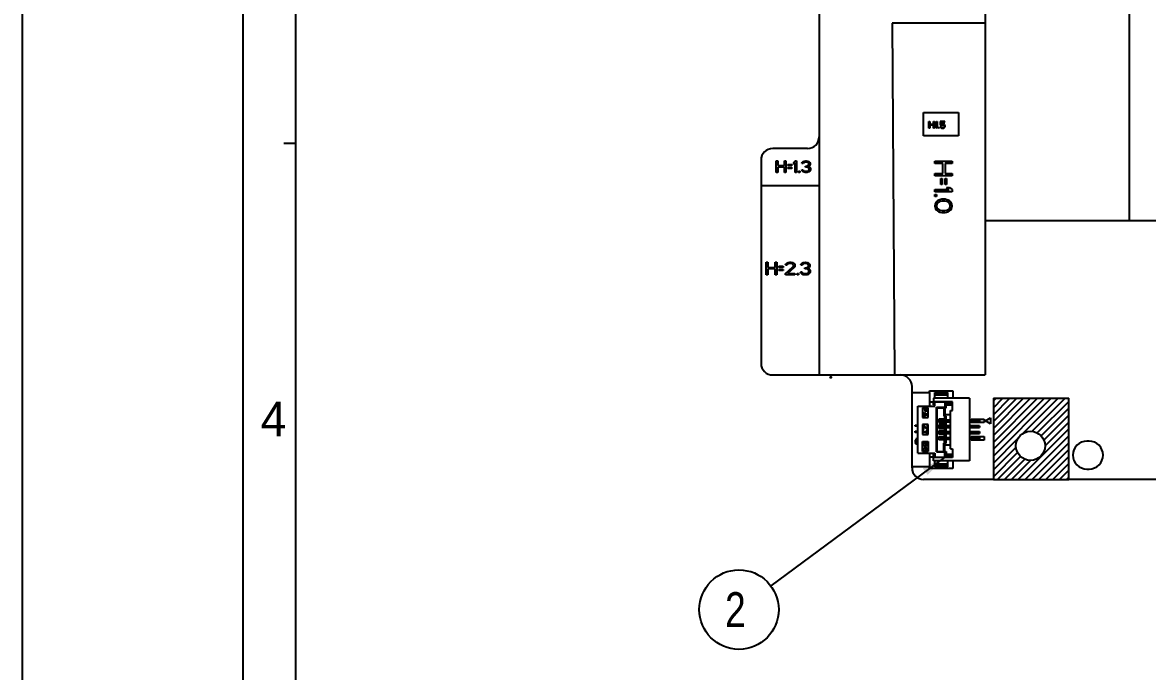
# Model space of a CAD drawing. Header units: millimetres. Extents: x 0 to 420, y 0 to 297.
# Drawn here: x 0 to 96.9, y 76.4 to 132.2 of the extents above; entities that cross this region are included whole.
import ezdxf

# ---------------------------------------------------------------- set-up
doc = ezdxf.new("R2010")
doc.units = ezdxf.units.MM
doc.header["$LTSCALE"] = 23.1
doc.layers.get('0').update_dxf_attribs({"linetype": 'CONTINUOUS'})
doc.layers.add('ASSEM_MEM', color=7, linetype='CONTINUOUS')
doc.layers.add('DETAIL', color=7, linetype='CONTINUOUS')
doc.styles.get("Standard").update_dxf_attribs({"font": 'txt', "width": 0.8})
doc.styles.add('TEXTSTYLE_2', font='txt')
doc.dimstyles.get("Standard").update_dxf_attribs({"dimtxt": 3, "dimasz": 2.1, "dimexe": 2, "dimexo": 1, "dimtad": 1, "dimzin": 0, "dimdsep": 46, "dimtxsty": 'STANDARD', "dimblk": '_FILLED', "dimblk1": '_FILLED', "dimblk2": '_FILLED', "dimcen": 0.09, "dimazin": 0, "dimtol": 1, "dimtp": 0.01, "dimtm": 0.01, "dimtfac": 1, "dimtofl": 0, "dimtmove": 0, "dimatfit": 3, "dimldrblk": '_FILLED', "dimfxl": 1, "dimtolj": 1, "dimtzin": 0, "dimarcsym": 0})

# ---------------------------------------------------------------- blocks, each defined once
blk = doc.blocks.new('_FILLED')
at = {"color": 0, "linetype": 'BYBLOCK'}
blk.add_solid([(0, 0), (-1, 0.167), (-1, -0.167)], dxfattribs=at)
blk = doc.blocks.new('BALLOON_BL6', base_point=(61.689, 81.682))
at = {"layer": 'DETAIL', "color": 2, "linetype": 'CONTINUOUS'}
blk.add_circle((61.689, 81.682), 3.421, dxfattribs=at)
at = {"layer": 'DETAIL', "color": 2, "linetype": 'CONTINUOUS', "insert": (60.489, 83.182), "char_height": 3, "width": 2.4, "attachment_point": 1, "line_spacing_factor": 0.9}
blk.add_mtext('2', dxfattribs=at)

msp = doc.modelspace()

# ---------------------------------------------------------------- linework, layer by layer
at = {"color": 7, "linetype": 'CONTINUOUS'}
msp.add_line((0, 0), (0, 297), dxfattribs=at)
at = {"color": 4, "linetype": 'CONTINUOUS'}
for p, q in [((19, 15.5), (19, 281.5)), ((23.5, 276), (23.5, 21)), ((23.5, 121.8), (22.5, 121.8))]:
    msp.add_line(p, q, dxfattribs=at)
at = {"layer": 'ASSEM_MEM', "color": 4, "linetype": 'CONTINUOUS'}
for p, q in [((82.878, 169.282), (82.878, 101.882)), ((95.293, 168.636), (95.293, 115.182)), ((74.878, 132.182), (75.076, 101.882)), ((82.878, 132.182), (74.878, 132.182)), ((77.593, 122.482), (77.593, 124.482)), ((77.593, 124.482), (80.593, 124.482)), ((80.593, 124.482), (80.593, 122.482)), ((78.05, 123.13), (78.05, 123.7)), ((78.05, 123.7), (78.121, 123.7)), ((78.121, 123.13), (78.05, 123.13)), ((78.121, 123.7), (78.121, 123.469)), ((78.121, 123.469), (78.453, 123.469)), ((78.121, 123.397), (78.121, 123.13)), ((78.453, 123.397), (78.121, 123.397)), ((78.453, 123.469), (78.453, 123.7)), ((78.453, 123.7), (78.525, 123.7)), ((78.453, 123.13), (78.453, 123.397)), ((78.525, 123.13), (78.453, 123.13)), ((78.525, 123.7), (78.525, 123.13)), ((78.62, 123.615), (78.691, 123.7)), ((78.62, 123.518), (78.62, 123.615)), ((78.691, 123.603), (78.62, 123.518)), ((78.691, 123.7), (78.762, 123.7)), ((78.691, 123.13), (78.691, 123.603)), ((78.762, 123.13), (78.691, 123.13)), ((78.762, 123.7), (78.762, 123.13)), ((78.857, 123.13), (78.857, 123.19)), ((78.857, 123.19), (78.917, 123.19)), ((78.917, 123.13), (78.857, 123.13)), ((78.917, 123.19), (78.917, 123.13)), ((79.012, 123.7), (79.012, 123.384)), ((79.415, 123.7), (79.012, 123.7)), ((79.012, 123.384), (79.095, 123.384)), ((79.012, 123.275), (79.035, 123.227)), ((79.083, 123.275), (79.012, 123.275)), ((79.035, 123.227), (79.071, 123.178)), ((79.071, 123.445), (79.071, 123.639)), ((79.071, 123.639), (79.415, 123.639)), ((79.13, 123.481), (79.071, 123.445)), ((79.071, 123.178), (79.13, 123.142)), ((79.107, 123.227), (79.083, 123.275)), ((79.095, 123.384), (79.142, 123.421)), ((79.142, 123.203), (79.107, 123.227)), ((79.19, 123.494), (79.13, 123.481)), ((79.13, 123.142), (79.19, 123.13)), ((79.142, 123.421), (79.19, 123.433)), ((79.19, 123.19), (79.142, 123.203)), ((79.261, 123.494), (79.19, 123.494)), ((79.19, 123.433), (79.261, 123.433)), ((79.261, 123.19), (79.19, 123.19)), ((79.19, 123.13), (79.261, 123.13)), ((79.32, 123.481), (79.261, 123.494)), ((79.261, 123.433), (79.308, 123.421)), ((79.308, 123.203), (79.261, 123.19)), ((79.261, 123.13), (79.32, 123.142)), ((79.308, 123.421), (79.344, 123.397)), ((79.344, 123.227), (79.308, 123.203)), ((79.38, 123.445), (79.32, 123.481)), ((79.32, 123.142), (79.38, 123.178)), ((79.344, 123.397), (79.368, 123.36)), ((79.368, 123.263), (79.344, 123.227)), ((79.368, 123.36), (79.38, 123.324)), ((79.38, 123.3), (79.368, 123.263)), ((79.415, 123.397), (79.38, 123.445)), ((79.38, 123.324), (79.38, 123.3)), ((79.38, 123.178), (79.415, 123.227)), ((79.415, 123.639), (79.415, 123.7)), ((79.439, 123.336), (79.415, 123.397)), ((79.415, 123.227), (79.439, 123.287)), ((79.439, 123.287), (79.439, 123.336)), ((68.593, 122.382), (68.593, 101.882)), ((80.593, 122.482), (77.593, 122.482)), ((64.904, 119.314), (64.904, 120.314)), ((64.904, 120.314), (65.029, 120.314)), ((65.029, 120.314), (65.029, 119.91)), ((65.612, 119.91), (65.612, 120.314)), ((65.612, 120.314), (65.737, 120.314)), ((65.737, 120.314), (65.737, 119.314)), ((66.404, 120.165), (66.529, 120.314)), ((66.404, 119.995), (66.404, 120.165)), ((66.529, 120.144), (66.404, 119.995)), ((66.529, 120.314), (66.654, 120.314)), ((66.529, 119.314), (66.529, 120.144)), ((66.654, 120.314), (66.654, 119.314)), ((67.112, 120.08), (67.133, 120.165)), ((67.133, 120.165), (67.217, 120.25)), ((67.217, 120.25), (67.3, 120.293)), ((67.258, 120.144), (67.217, 120.08)), ((67.321, 120.186), (67.258, 120.144)), ((67.3, 120.293), (67.446, 120.314)), ((67.425, 120.207), (67.321, 120.186)), ((67.508, 120.207), (67.425, 120.207)), ((67.446, 120.314), (67.487, 120.314)), ((67.487, 120.314), (67.633, 120.293)), ((67.612, 120.186), (67.508, 120.207)), ((67.675, 120.144), (67.612, 120.186)), ((67.633, 120.293), (67.717, 120.25)), ((67.717, 120.08), (67.675, 120.144)), ((67.717, 120.25), (67.8, 120.165)), ((67.8, 120.165), (67.821, 120.08)), ((78.549, 120.1), (78.549, 120.288)), ((78.549, 120.288), (80.049, 120.288)), ((80.049, 120.288), (80.049, 120.1)), ((65.029, 119.314), (64.904, 119.314)), ((65.029, 119.91), (65.612, 119.91)), ((65.029, 119.782), (65.029, 119.314)), ((65.612, 119.782), (65.029, 119.782)), ((65.612, 119.314), (65.612, 119.782)), ((65.737, 119.314), (65.612, 119.314)), ((65.904, 119.91), (65.904, 119.995)), ((65.904, 119.995), (66.237, 119.995)), ((66.237, 119.91), (65.904, 119.91)), ((65.904, 119.654), (65.904, 119.739)), ((65.904, 119.739), (66.237, 119.739)), ((66.237, 119.654), (65.904, 119.654)), ((66.237, 119.995), (66.237, 119.91)), ((66.237, 119.739), (66.237, 119.654)), ((66.654, 119.314), (66.529, 119.314)), ((66.821, 119.314), (66.821, 119.42)), ((66.821, 119.42), (66.925, 119.42)), ((66.925, 119.314), (66.821, 119.314)), ((66.925, 119.42), (66.925, 119.314)), ((67.112, 119.484), (67.092, 119.548)), ((67.092, 119.548), (67.196, 119.548)), ((67.217, 120.08), (67.112, 120.08)), ((67.154, 119.42), (67.112, 119.484)), ((67.217, 119.378), (67.154, 119.42)), ((67.196, 119.548), (67.217, 119.505)), ((67.217, 119.505), (67.258, 119.463)), ((67.3, 119.335), (67.217, 119.378)), ((67.258, 119.463), (67.3, 119.441)), ((67.3, 119.441), (67.404, 119.42)), ((67.383, 119.314), (67.3, 119.335)), ((67.55, 119.314), (67.383, 119.314)), ((67.404, 119.42), (67.529, 119.42)), ((67.425, 119.782), (67.425, 119.867)), ((67.425, 119.867), (67.508, 119.867)), ((67.508, 119.782), (67.425, 119.782)), ((67.508, 119.867), (67.633, 119.91)), ((67.633, 119.761), (67.508, 119.782)), ((67.529, 119.42), (67.633, 119.441)), ((67.633, 119.335), (67.55, 119.314)), ((67.633, 119.91), (67.675, 119.952)), ((67.696, 119.718), (67.633, 119.761)), ((67.633, 119.441), (67.675, 119.463)), ((67.717, 119.378), (67.633, 119.335)), ((67.675, 119.952), (67.717, 120.037)), ((67.758, 119.888), (67.675, 119.824)), ((67.675, 119.824), (67.779, 119.782)), ((67.675, 119.463), (67.717, 119.505)), ((67.737, 119.633), (67.696, 119.718)), ((67.717, 120.037), (67.717, 120.08)), ((67.717, 119.505), (67.737, 119.548)), ((67.779, 119.42), (67.717, 119.378)), ((67.737, 119.548), (67.737, 119.633)), ((67.8, 119.952), (67.758, 119.888)), ((67.779, 119.782), (67.821, 119.718)), ((67.821, 119.484), (67.779, 119.42)), ((67.821, 120.037), (67.8, 119.952)), ((67.821, 120.08), (67.821, 120.037)), ((67.821, 119.718), (67.842, 119.633)), ((67.842, 119.548), (67.821, 119.484)), ((67.842, 119.633), (67.842, 119.548)), ((79.251, 120.1), (78.549, 120.1)), ((78.549, 119.038), (78.549, 119.225)), ((78.549, 119.225), (79.251, 119.225)), ((79.251, 119.225), (79.251, 120.1)), ((79.442, 120.1), (79.442, 119.225)), ((80.049, 120.1), (79.442, 120.1)), ((79.442, 119.225), (80.049, 119.225)), ((80.049, 119.225), (80.049, 119.038)), ((68.593, 118.182), (63.593, 118.182)), ((80.049, 119.038), (78.549, 119.038)), ((79.059, 118.288), (79.059, 118.788)), ((79.059, 118.788), (79.187, 118.788)), ((79.187, 118.288), (79.059, 118.288)), ((79.187, 118.788), (79.187, 118.288)), ((79.442, 118.288), (79.442, 118.788)), ((79.442, 118.788), (79.57, 118.788)), ((79.57, 118.288), (79.442, 118.288)), ((79.57, 118.788), (79.57, 118.288)), ((78.549, 117.663), (78.549, 117.85)), ((78.549, 117.85), (79.793, 117.85)), ((80.049, 117.663), (78.549, 117.663)), ((78.549, 117.257), (78.549, 117.413)), ((78.549, 117.413), (78.708, 117.413)), ((78.708, 117.257), (78.549, 117.257)), ((78.708, 117.413), (78.708, 117.257)), ((79.793, 117.85), (79.57, 118.038)), ((79.57, 118.038), (79.825, 118.038)), ((79.825, 118.038), (80.049, 117.85)), ((80.049, 117.85), (80.049, 117.663)), ((78.58, 116.632), (78.549, 116.444)), ((78.549, 116.444), (78.58, 116.257)), ((78.676, 116.788), (78.58, 116.632)), ((78.58, 116.257), (78.676, 116.1)), ((78.772, 116.882), (78.676, 116.788)), ((78.74, 116.6), (78.708, 116.444)), ((78.708, 116.444), (78.74, 116.288)), ((78.804, 116.694), (78.74, 116.6)), ((78.74, 116.288), (78.804, 116.194)), ((78.9, 116.944), (78.772, 116.882)), ((78.995, 116.819), (78.804, 116.694)), ((78.995, 116.975), (78.9, 116.944)), ((79.155, 117.007), (78.995, 116.975)), ((79.187, 116.85), (78.995, 116.819)), ((79.442, 117.007), (79.155, 117.007)), ((79.41, 116.85), (79.187, 116.85)), ((79.602, 116.819), (79.41, 116.85)), ((79.602, 116.975), (79.442, 117.007)), ((79.697, 116.944), (79.602, 116.975)), ((79.793, 116.694), (79.602, 116.819)), ((79.825, 116.882), (79.697, 116.944)), ((79.857, 116.6), (79.793, 116.694)), ((79.793, 116.194), (79.857, 116.288)), ((79.921, 116.788), (79.825, 116.882)), ((79.889, 116.444), (79.857, 116.6)), ((79.857, 116.288), (79.889, 116.444)), ((80.017, 116.632), (79.921, 116.788)), ((79.921, 116.1), (80.017, 116.257)), ((80.049, 116.444), (80.017, 116.632)), ((80.017, 116.257), (80.049, 116.444)), ((78.676, 116.1), (78.772, 116.007)), ((78.772, 116.007), (78.9, 115.944)), ((78.804, 116.194), (78.995, 116.069)), ((78.9, 115.944), (78.995, 115.913)), ((78.995, 116.069), (79.187, 116.038)), ((78.995, 115.913), (79.155, 115.882)), ((79.155, 115.882), (79.442, 115.882)), ((79.187, 116.038), (79.41, 116.038)), ((79.41, 116.038), (79.602, 116.069)), ((79.442, 115.882), (79.602, 115.913)), ((79.602, 116.069), (79.793, 116.194)), ((79.602, 115.913), (79.697, 115.944)), ((79.697, 115.944), (79.825, 116.007)), ((79.825, 116.007), (79.921, 116.1)), ((82.878, 115.182), (164.793, 115.182)), ((64.036, 110.494), (64.036, 111.594)), ((64.036, 111.594), (64.174, 111.594)), ((64.174, 111.594), (64.174, 111.149)), ((64.815, 111.149), (64.815, 111.594)), ((64.815, 111.594), (64.953, 111.594)), ((64.953, 111.594), (64.953, 110.494)), ((65.709, 111.336), (65.732, 111.43)), ((65.732, 111.43), (65.824, 111.523)), ((65.824, 111.523), (65.915, 111.57)), ((65.869, 111.406), (65.824, 111.336)), ((65.938, 111.453), (65.869, 111.406)), ((65.915, 111.57), (66.076, 111.594)), ((66.053, 111.477), (65.938, 111.453)), ((66.144, 111.477), (66.053, 111.477)), ((66.076, 111.594), (66.167, 111.594)), ((66.259, 111.453), (66.144, 111.477)), ((66.167, 111.594), (66.305, 111.57)), ((66.328, 111.406), (66.259, 111.453)), ((66.305, 111.57), (66.396, 111.523)), ((66.374, 111.336), (66.328, 111.406)), ((66.396, 111.523), (66.488, 111.43)), ((66.488, 111.43), (66.511, 111.336)), ((67.015, 111.336), (67.038, 111.43)), ((67.038, 111.43), (67.13, 111.523)), ((67.13, 111.523), (67.221, 111.57)), ((67.176, 111.406), (67.13, 111.336)), ((67.244, 111.453), (67.176, 111.406)), ((67.221, 111.57), (67.382, 111.594)), ((67.359, 111.477), (67.244, 111.453)), ((67.451, 111.477), (67.359, 111.477)), ((67.382, 111.594), (67.428, 111.594)), ((67.428, 111.594), (67.588, 111.57)), ((67.565, 111.453), (67.451, 111.477)), ((67.634, 111.406), (67.565, 111.453)), ((67.588, 111.57), (67.68, 111.523)), ((67.68, 111.336), (67.634, 111.406)), ((67.68, 111.523), (67.771, 111.43)), ((67.771, 111.43), (67.794, 111.336)), ((64.174, 110.494), (64.036, 110.494)), ((64.174, 111.149), (64.815, 111.149)), ((64.174, 111.009), (64.174, 110.494)), ((64.815, 111.009), (64.174, 111.009)), ((64.815, 110.494), (64.815, 111.009)), ((64.953, 110.494), (64.815, 110.494)), ((65.136, 111.149), (65.136, 111.243)), ((65.136, 111.243), (65.503, 111.243)), ((65.503, 111.149), (65.136, 111.149)), ((65.136, 110.868), (65.136, 110.962)), ((65.136, 110.962), (65.503, 110.962)), ((65.503, 110.868), (65.136, 110.868)), ((65.503, 111.243), (65.503, 111.149)), ((65.503, 110.962), (65.503, 110.868)), ((65.686, 110.611), (66.328, 111.196)), ((65.686, 110.494), (65.686, 110.611)), ((66.511, 110.494), (65.686, 110.494)), ((65.824, 111.336), (65.709, 111.336)), ((66.442, 111.126), (65.869, 110.611)), ((65.869, 110.611), (66.511, 110.611)), ((66.328, 111.196), (66.374, 111.289)), ((66.374, 111.289), (66.374, 111.336)), ((66.488, 111.196), (66.442, 111.126)), ((66.511, 111.289), (66.488, 111.196)), ((66.511, 111.336), (66.511, 111.289)), ((66.511, 110.611), (66.511, 110.494)), ((66.694, 110.494), (66.694, 110.611)), ((66.694, 110.611), (66.809, 110.611)), ((66.809, 110.494), (66.694, 110.494)), ((66.809, 110.611), (66.809, 110.494)), ((67.015, 110.681), (66.992, 110.751)), ((66.992, 110.751), (67.107, 110.751)), ((67.13, 111.336), (67.015, 111.336)), ((67.061, 110.611), (67.015, 110.681)), ((67.13, 110.564), (67.061, 110.611)), ((67.107, 110.751), (67.13, 110.704)), ((67.13, 110.704), (67.176, 110.658)), ((67.221, 110.517), (67.13, 110.564)), ((67.176, 110.658), (67.221, 110.634)), ((67.221, 110.634), (67.336, 110.611)), ((67.313, 110.494), (67.221, 110.517)), ((67.496, 110.494), (67.313, 110.494)), ((67.336, 110.611), (67.474, 110.611)), ((67.359, 111.009), (67.359, 111.102)), ((67.359, 111.102), (67.451, 111.102)), ((67.451, 111.009), (67.359, 111.009)), ((67.451, 111.102), (67.588, 111.149)), ((67.588, 110.985), (67.451, 111.009)), ((67.474, 110.611), (67.588, 110.634)), ((67.588, 110.517), (67.496, 110.494)), ((67.588, 111.149), (67.634, 111.196)), ((67.657, 110.938), (67.588, 110.985)), ((67.588, 110.634), (67.634, 110.658)), ((67.68, 110.564), (67.588, 110.517)), ((67.634, 111.196), (67.68, 111.289)), ((67.726, 111.126), (67.634, 111.055)), ((67.634, 111.055), (67.749, 111.009)), ((67.634, 110.658), (67.68, 110.704)), ((67.703, 110.845), (67.657, 110.938)), ((67.68, 111.289), (67.68, 111.336)), ((67.68, 110.704), (67.703, 110.751)), ((67.749, 110.611), (67.68, 110.564)), ((67.703, 110.751), (67.703, 110.845)), ((67.771, 111.196), (67.726, 111.126)), ((67.749, 111.009), (67.794, 110.938)), ((67.794, 110.681), (67.749, 110.611)), ((67.794, 111.289), (67.771, 111.196)), ((67.794, 111.336), (67.794, 111.289)), ((67.794, 110.938), (67.817, 110.845)), ((67.817, 110.751), (67.794, 110.681)), ((67.817, 110.845), (67.817, 110.751)), ((75.076, 101.882), (82.878, 101.882)), ((76.593, 100.382), (78.093, 100.382)), ((76.593, 93.982), (76.593, 100.382)), ((78.093, 100.382), (78.093, 99.212)), ((83.593, 99.882), (90.093, 99.882)), ((83.593, 99.882), (83.593, 92.882)), ((90.093, 92.882), (90.093, 99.882)), ((82.904, 97.93), (83.337, 98.18)), ((83.337, 97.68), (82.904, 97.93)), ((83.337, 98.18), (83.337, 97.68)), ((78.093, 95.152), (78.093, 93.982)), ((78.093, 93.982), (76.593, 93.982)), ((83.593, 92.882), (90.093, 92.882))]:
    msp.add_line(p, q, dxfattribs=at)
at = {"layer": 'ASSEM_MEM', "color": 7, "linetype": 'CONTINUOUS'}
for p, q in [((68.593, 145.401), (68.593, 122.382)), ((67.593, 121.382), (64.593, 121.382)), ((63.593, 120.382), (63.593, 102.882)), ((64.593, 101.882), (75.076, 101.882)), ((76.593, 100.382), (76.593, 100.882)), ((81.543, 99.882), (78.443, 99.882)), ((78.443, 99.882), (78.443, 99.582)), ((79.663, 100.382), (78.563, 100.382)), ((78.563, 99.882), (78.563, 100.382)), ((78.563, 100.232), (79.663, 100.232)), ((79.663, 99.882), (79.663, 100.382)), ((81.543, 99.882), (81.543, 94.482)), ((77.093, 99.212), (78.543, 99.212)), ((77.093, 95.152), (77.093, 99.212)), ((77.993, 99.062), (77.493, 99.062)), ((77.493, 99.062), (77.493, 98.212)), ((77.543, 99.012), (77.943, 99.012)), ((77.543, 99.012), (77.543, 98.962)), ((77.73, 98.962), (77.543, 98.962)), ((77.73, 98.745), (77.73, 98.962)), ((77.892, 98.962), (77.781, 98.962)), ((77.781, 98.962), (77.781, 98.745)), ((77.892, 98.712), (77.892, 98.962)), ((77.943, 99.012), (77.943, 98.712)), ((77.993, 98.212), (77.993, 99.062)), ((78.543, 99.482), (78.443, 99.582)), ((80.063, 99.582), (78.443, 99.582)), ((78.543, 99.472), (78.443, 99.472)), ((78.443, 99.322), (78.443, 99.472)), ((78.443, 99.322), (78.543, 99.322)), ((78.443, 99.212), (78.543, 99.312)), ((79.543, 99.552), (78.543, 99.552)), ((78.543, 99.212), (78.543, 99.552)), ((78.743, 99.062), (78.702, 99.102)), ((78.702, 99.102), (79.414, 99.102)), ((78.702, 95.262), (78.702, 99.102)), ((78.743, 99.062), (79.543, 99.062)), ((78.743, 95.302), (78.743, 99.062)), ((79.324, 99.062), (79.324, 98.337)), ((79.412, 99.062), (79.412, 98.337)), ((79.414, 99.552), (79.414, 99.102)), ((79.414, 99.102), (79.454, 99.062)), ((79.543, 99.062), (79.543, 99.552)), ((79.543, 99.482), (80.063, 99.482)), ((80.063, 99.472), (79.543, 99.472)), ((79.543, 99.322), (80.063, 99.322)), ((79.543, 99.312), (80.063, 99.312)), ((79.663, 99.472), (79.663, 99.482)), ((79.893, 99.482), (79.893, 99.472)), ((79.893, 99.322), (79.893, 99.312)), ((79.893, 98.832), (80.063, 98.832)), ((79.893, 95.532), (79.893, 98.832)), ((80.063, 98.832), (80.063, 99.582)), ((77.493, 98.212), (77.993, 98.212)), ((77.543, 98.645), (77.943, 98.512)), ((77.543, 98.595), (77.543, 98.645)), ((77.645, 98.562), (77.543, 98.595)), ((77.943, 98.445), (77.543, 98.312)), ((77.543, 98.362), (77.645, 98.395)), ((77.543, 98.312), (77.543, 98.362)), ((77.645, 98.395), (77.645, 98.562)), ((77.909, 98.478), (77.679, 98.553)), ((77.679, 98.553), (77.679, 98.403)), ((77.679, 98.403), (77.909, 98.478)), ((77.781, 98.745), (77.73, 98.745)), ((77.943, 98.712), (77.892, 98.712)), ((77.943, 98.512), (77.943, 98.445)), ((79.394, 98.077), (78.893, 98.077)), ((78.893, 98.077), (78.893, 97.787)), ((79.407, 98.027), (78.893, 98.027)), ((79.407, 97.837), (78.893, 97.837)), ((79.893, 98.007), (79.1, 98.007)), ((79.1, 97.857), (79.1, 98.007)), ((79.1, 97.857), (79.893, 97.857)), ((79.324, 98.337), (79.518, 98.337)), ((79.394, 98.337), (79.394, 98.077)), ((79.407, 98.027), (79.394, 98.077)), ((79.394, 97.787), (79.407, 97.837)), ((79.407, 98.007), (79.407, 98.027)), ((79.407, 97.837), (79.407, 97.857)), ((79.412, 98.482), (79.893, 98.482)), ((79.518, 98.007), (79.518, 98.337)), ((79.518, 97.507), (79.518, 97.857)), ((82.393, 98.007), (81.543, 98.007)), ((81.543, 97.857), (82.393, 97.857)), ((81.693, 97.857), (81.693, 98.007)), ((81.743, 97.972), (81.708, 98.007)), ((81.708, 97.857), (81.743, 97.892)), ((81.743, 97.972), (81.743, 97.892)), ((82.393, 98.007), (82.393, 97.857)), ((77.993, 97.607), (77.493, 97.607)), ((77.493, 97.607), (77.493, 96.757)), ((77.611, 97.532), (77.543, 97.532)), ((77.543, 97.532), (77.543, 97.198)), ((77.543, 97.198), (77.594, 97.198)), ((77.747, 96.998), (77.543, 96.998)), ((77.543, 96.998), (77.543, 96.948)), ((77.543, 96.948), (77.747, 96.948)), ((77.883, 97.198), (77.594, 97.482)), ((77.594, 97.198), (77.594, 97.482)), ((77.611, 97.532), (77.9, 97.24)), ((77.747, 96.998), (77.943, 97.132)), ((77.943, 96.815), (77.747, 96.948)), ((77.943, 97.082), (77.781, 96.973)), ((77.781, 96.973), (77.943, 96.865)), ((77.883, 97.198), (77.943, 97.198)), ((77.943, 97.532), (77.9, 97.532)), ((77.9, 97.532), (77.9, 97.24)), ((77.943, 97.198), (77.943, 97.532)), ((77.943, 97.082), (77.943, 97.132)), ((77.993, 96.757), (77.993, 97.607)), ((78.893, 97.787), (79.394, 97.787)), ((79.394, 97.577), (78.893, 97.577)), ((78.893, 97.577), (78.893, 97.287)), ((79.407, 97.527), (78.893, 97.527)), ((79.407, 97.337), (78.893, 97.337)), ((78.893, 97.287), (79.394, 97.287)), ((78.893, 97.077), (79.394, 97.077)), ((78.893, 96.787), (78.893, 97.077)), ((79.407, 97.027), (78.893, 97.027)), ((79.893, 97.507), (79.1, 97.507)), ((79.1, 97.357), (79.1, 97.507)), ((79.1, 97.357), (79.893, 97.357)), ((79.1, 97.007), (79.893, 97.007)), ((79.1, 96.857), (79.1, 97.007)), ((79.394, 97.787), (79.394, 97.577)), ((79.407, 97.527), (79.394, 97.577)), ((79.394, 97.287), (79.407, 97.337)), ((79.394, 97.287), (79.394, 97.077)), ((79.394, 97.077), (79.407, 97.027)), ((79.407, 97.507), (79.407, 97.527)), ((79.407, 97.337), (79.407, 97.357)), ((79.407, 97.027), (79.407, 97.007)), ((79.518, 97.007), (79.518, 97.357)), ((82.393, 97.507), (81.543, 97.507)), ((81.543, 97.357), (82.393, 97.357)), ((81.543, 97.007), (82.393, 97.007)), ((81.693, 97.357), (81.693, 97.507)), ((81.693, 97.007), (81.693, 96.857)), ((81.743, 97.472), (81.708, 97.507)), ((81.708, 97.357), (81.743, 97.392)), ((81.708, 97.007), (81.743, 96.972)), ((81.743, 96.892), (81.708, 96.857)), ((81.743, 97.472), (81.743, 97.392)), ((81.743, 96.972), (81.743, 96.892)), ((82.393, 97.507), (82.393, 97.357)), ((82.393, 97.007), (82.393, 96.857)), ((77.493, 96.757), (77.993, 96.757)), ((77.493, 96.152), (77.993, 96.152)), ((77.493, 95.302), (77.493, 96.152)), ((77.543, 95.912), (77.551, 95.962)), ((77.551, 95.862), (77.543, 95.912)), ((77.551, 95.962), (77.577, 96.003)), ((77.577, 96.003), (77.602, 96.028)), ((77.594, 95.953), (77.585, 95.912)), ((77.585, 95.912), (77.594, 95.87)), ((77.611, 95.978), (77.594, 95.953)), ((77.602, 96.028), (77.636, 96.045)), ((77.662, 96.012), (77.611, 95.978)), ((77.636, 96.045), (77.662, 96.053)), ((77.662, 96.053), (77.704, 96.062)), ((77.713, 96.02), (77.662, 96.012)), ((77.781, 96.062), (77.704, 96.062)), ((77.713, 96.02), (77.772, 96.02)), ((77.823, 96.012), (77.772, 96.02)), ((77.781, 96.062), (77.823, 96.053)), ((77.823, 96.053), (77.849, 96.045)), ((77.875, 95.978), (77.823, 96.012)), ((77.849, 96.045), (77.883, 96.028)), ((77.892, 95.953), (77.875, 95.978)), ((77.883, 96.028), (77.909, 96.003)), ((77.9, 95.912), (77.892, 95.953)), ((77.892, 95.87), (77.9, 95.912)), ((77.909, 96.003), (77.934, 95.962)), ((77.934, 95.962), (77.943, 95.912)), ((77.943, 95.912), (77.934, 95.862)), ((77.943, 96.815), (77.943, 96.865)), ((77.993, 96.152), (77.993, 95.302)), ((79.407, 96.837), (78.893, 96.837)), ((79.394, 96.787), (78.893, 96.787)), ((78.893, 96.577), (79.394, 96.577)), ((78.893, 96.287), (78.893, 96.577)), ((79.407, 96.527), (78.893, 96.527)), ((79.407, 96.337), (78.893, 96.337)), ((79.394, 96.287), (78.893, 96.287)), ((79.1, 96.857), (79.893, 96.857)), ((79.1, 96.507), (79.893, 96.507)), ((79.1, 96.357), (79.1, 96.507)), ((79.1, 96.357), (79.893, 96.357)), ((79.324, 96.027), (79.518, 96.027)), ((79.324, 95.302), (79.324, 96.027)), ((79.407, 96.837), (79.394, 96.787)), ((79.394, 96.577), (79.394, 96.787)), ((79.394, 96.577), (79.407, 96.527)), ((79.407, 96.337), (79.394, 96.287)), ((79.394, 96.027), (79.394, 96.287)), ((79.407, 96.857), (79.407, 96.837)), ((79.407, 96.527), (79.407, 96.507)), ((79.407, 96.357), (79.407, 96.337)), ((79.412, 95.302), (79.412, 96.027)), ((79.518, 96.507), (79.518, 96.857)), ((79.518, 96.027), (79.518, 96.357)), ((81.543, 96.857), (82.393, 96.857)), ((81.543, 96.507), (82.393, 96.507)), ((81.543, 96.357), (82.393, 96.357)), ((81.693, 96.507), (81.693, 96.357)), ((81.708, 96.507), (81.743, 96.472)), ((81.743, 96.392), (81.708, 96.357)), ((81.743, 96.472), (81.743, 96.392)), ((82.393, 96.507), (82.393, 96.357)), ((91.843, 96.182), (91.643, 96.182)), ((77.093, 95.152), (78.543, 95.152)), ((77.993, 95.302), (77.493, 95.302)), ((77.662, 95.495), (77.543, 95.495)), ((77.543, 95.495), (77.543, 95.445)), ((77.543, 95.445), (77.662, 95.445)), ((77.577, 95.82), (77.551, 95.862)), ((77.602, 95.795), (77.577, 95.82)), ((77.594, 95.87), (77.611, 95.845)), ((77.636, 95.778), (77.602, 95.795)), ((77.611, 95.845), (77.662, 95.812)), ((77.662, 95.77), (77.636, 95.778)), ((77.662, 95.812), (77.713, 95.803)), ((77.704, 95.762), (77.662, 95.77)), ((77.713, 95.695), (77.662, 95.695)), ((77.662, 95.695), (77.662, 95.495)), ((77.662, 95.445), (77.662, 95.362)), ((77.662, 95.362), (77.713, 95.362)), ((77.704, 95.762), (77.781, 95.762)), ((77.772, 95.803), (77.713, 95.803)), ((77.713, 95.695), (77.943, 95.495)), ((77.875, 95.495), (77.713, 95.637)), ((77.713, 95.495), (77.713, 95.637)), ((77.875, 95.495), (77.713, 95.495)), ((77.713, 95.445), (77.943, 95.445)), ((77.713, 95.362), (77.713, 95.445)), ((77.772, 95.803), (77.823, 95.812)), ((77.823, 95.77), (77.781, 95.762)), ((77.823, 95.812), (77.875, 95.845)), ((77.849, 95.778), (77.823, 95.77)), ((77.883, 95.795), (77.849, 95.778)), ((77.875, 95.845), (77.892, 95.87)), ((77.909, 95.82), (77.883, 95.795)), ((77.934, 95.862), (77.909, 95.82)), ((77.943, 95.445), (77.943, 95.495)), ((78.543, 95.052), (78.443, 95.152)), ((78.543, 95.042), (78.443, 95.042)), ((78.443, 94.892), (78.443, 95.042)), ((78.543, 95.152), (78.543, 94.812)), ((78.743, 95.302), (78.702, 95.262)), ((78.702, 95.262), (79.414, 95.262)), ((78.743, 95.302), (79.543, 95.302)), ((79.412, 95.882), (79.893, 95.882)), ((79.414, 95.262), (79.454, 95.302)), ((79.414, 94.812), (79.414, 95.262)), ((79.543, 95.302), (79.543, 94.812)), ((79.543, 95.052), (80.063, 95.052)), ((79.543, 95.042), (80.063, 95.042)), ((79.893, 95.532), (80.063, 95.532)), ((79.893, 95.042), (79.893, 95.052)), ((80.063, 95.532), (80.063, 94.782)), ((76.593, 93.882), (76.593, 93.982)), ((78.443, 94.892), (78.543, 94.892)), ((78.443, 94.782), (78.543, 94.882)), ((80.063, 94.782), (78.443, 94.782)), ((78.443, 94.482), (78.443, 94.782)), ((81.543, 94.482), (78.443, 94.482)), ((78.543, 94.812), (79.543, 94.812)), ((78.563, 93.982), (78.563, 94.482)), ((78.563, 94.132), (79.663, 94.132)), ((78.563, 93.982), (79.663, 93.982)), ((79.543, 94.892), (80.063, 94.892)), ((79.543, 94.882), (80.063, 94.882)), ((79.663, 94.882), (79.663, 94.892)), ((79.663, 93.982), (79.663, 94.482)), ((79.893, 94.882), (79.893, 94.892)), ((91.643, 93.782), (91.843, 93.782)), ((83.593, 92.882), (77.593, 92.882)), ((98.004, 92.882), (90.093, 92.882))]:
    msp.add_line(p, q, dxfattribs=at)
at = {"layer": 'ASSEM_MEM', "color": 7, "linetype": 'CONTINUOUS', "true_color": 0x00beeb}
for p, q in [((78.093, 100.532), (80.093, 100.532)), ((78.093, 100.382), (78.093, 100.532)), ((80.093, 100.532), (80.093, 99.882)), ((78.493, 99.532), (78.093, 99.532)), ((81.693, 98.082), (82.793, 98.082)), ((81.693, 98.007), (81.693, 98.082)), ((81.693, 97.782), (81.693, 97.857)), ((82.793, 98.082), (82.793, 97.782)), ((82.793, 97.782), (81.693, 97.782)), ((81.693, 96.582), (82.793, 96.582)), ((81.693, 96.507), (81.693, 96.582)), ((81.693, 96.282), (81.693, 96.357)), ((82.793, 96.282), (81.693, 96.282)), ((82.793, 96.582), (82.793, 96.282)), ((78.093, 94.832), (78.493, 94.832)), ((78.093, 93.832), (78.093, 93.982)), ((80.093, 94.482), (80.093, 93.832)), ((80.093, 93.832), (78.093, 93.832))]:
    msp.add_line(p, q, dxfattribs=at)
at = {"layer": 'ASSEM_MEM', "color": 9, "linetype": 'CONTINUOUS'}
for p, q in [((79.663, 100.132), (78.563, 100.132)), ((78.713, 100.382), (78.713, 100.232)), ((79.513, 100.232), (79.513, 100.382)), ((79.965, 99.322), (79.965, 99.472)), ((79.999, 99.472), (79.999, 99.322)), ((79.16, 98.007), (79.16, 97.857)), ((81.716, 98.007), (81.716, 97.998)), ((81.716, 97.865), (81.716, 97.857)), ((81.946, 97.857), (81.946, 98.007)), ((82.003, 98.007), (82.003, 97.857)), ((82.293, 97.857), (82.293, 98.007)), ((79.16, 97.507), (79.16, 97.357)), ((79.16, 97.007), (79.16, 96.857)), ((81.716, 97.507), (81.716, 97.498)), ((81.716, 97.365), (81.716, 97.357)), ((81.716, 97.007), (81.716, 96.998)), ((81.946, 97.357), (81.946, 97.507)), ((81.946, 96.857), (81.946, 97.007)), ((82.003, 97.507), (82.003, 97.357)), ((82.003, 97.007), (82.003, 96.857)), ((82.293, 97.357), (82.293, 97.507)), ((82.293, 96.857), (82.293, 97.007)), ((79.16, 96.507), (79.16, 96.357)), ((81.716, 96.865), (81.716, 96.857)), ((81.716, 96.507), (81.716, 96.498)), ((81.716, 96.365), (81.716, 96.357)), ((81.946, 96.357), (81.946, 96.507)), ((82.003, 96.507), (82.003, 96.357)), ((82.293, 96.357), (82.293, 96.507)), ((79.965, 94.892), (79.965, 95.042)), ((79.999, 95.042), (79.999, 94.892)), ((78.563, 94.232), (79.663, 94.232)), ((78.713, 94.132), (78.713, 93.982)), ((79.513, 93.982), (79.513, 94.132))]:
    msp.add_line(p, q, dxfattribs=at)
at = {"layer": 'ASSEM_MEM', "color": 2, "linetype": 'CONTINUOUS'}
for p, q in [((83.593, 99.647), (83.827, 99.882)), ((83.593, 99.053), (84.421, 99.882)), ((83.593, 98.459), (85.015, 99.882)), ((83.593, 97.865), (85.609, 99.882)), ((83.593, 97.271), (86.203, 99.882)), ((83.593, 96.677), (86.797, 99.882)), ((83.593, 96.084), (87.391, 99.882)), ((83.593, 95.49), (87.985, 99.882)), ((83.593, 94.896), (88.579, 99.882)), ((86.137, 96.846), (89.173, 99.882)), ((86.911, 97.026), (89.767, 99.882)), ((87.37, 96.891), (90.093, 99.614)), ((87.707, 96.634), (90.093, 99.02)), ((87.941, 96.275), (90.093, 98.426)), ((85.737, 92.882), (90.093, 97.238)), ((88.043, 95.782), (90.093, 97.832)), ((83.593, 94.302), (85.728, 96.437)), ((86.331, 92.882), (90.093, 96.644)), ((86.925, 92.882), (90.093, 96.05)), ((83.593, 93.708), (85.548, 95.663)), ((83.593, 93.114), (85.684, 95.205)), ((87.519, 92.882), (90.093, 95.456)), ((83.955, 92.882), (85.94, 94.867)), ((84.549, 92.882), (86.3, 94.633)), ((85.143, 92.882), (86.793, 94.532)), ((88.112, 92.882), (90.093, 94.862)), ((88.706, 92.882), (90.093, 94.268)), ((89.3, 92.882), (90.093, 93.674)), ((89.894, 92.882), (90.093, 93.08))]:
    msp.add_line(p, q, dxfattribs=at)
at = {"layer": 'ASSEM_MEM', "color": 40, "linetype": 'CONTINUOUS'}
for p, q in [((76.849, 97.56), (77.093, 97.56)), ((76.849, 97.467), (76.849, 97.56)), ((77.093, 97.467), (76.849, 97.467)), ((76.849, 97.034), (77.093, 97.034)), ((76.849, 96.941), (76.849, 97.034)), ((77.093, 96.941), (76.849, 96.941)), ((76.865, 96.26), (76.849, 96.167)), ((76.849, 96.167), (76.865, 96.075)), ((76.912, 96.338), (76.865, 96.26)), ((76.865, 96.075), (76.912, 95.997)), ((76.96, 96.384), (76.912, 96.338)), ((76.912, 95.997), (76.96, 95.951)), ((76.944, 96.245), (76.928, 96.167)), ((76.928, 96.167), (76.944, 96.09)), ((76.976, 96.291), (76.944, 96.245)), ((76.944, 96.09), (76.976, 96.044)), ((77.023, 96.415), (76.96, 96.384)), ((76.96, 95.951), (77.023, 95.92)), ((77.07, 96.353), (76.976, 96.291)), ((76.976, 96.044), (77.07, 95.982)), ((77.07, 96.43), (77.023, 96.415)), ((77.023, 95.92), (77.07, 95.904)), ((77.093, 96.435), (77.07, 96.43)), ((77.093, 96.357), (77.07, 96.353)), ((77.07, 95.982), (77.093, 95.978)), ((77.07, 95.904), (77.093, 95.9))]:
    msp.add_line(p, q, dxfattribs=at)
at = {"layer": 'ASSEM_MEM', "color": 4, "linetype": 'CONTINUOUS'}
for centre, radius in [((69.593, 101.682), 0.05), ((86.793, 95.782), 1.25)]:
    msp.add_circle(centre, radius, dxfattribs=at)
at = {"layer": 'ASSEM_MEM', "color": 7, "linetype": 'CONTINUOUS'}
for centre, radius, start, end in [((67.593, 122.382), 1, 270, 360), ((64.593, 120.382), 1, 90, 180), ((64.593, 102.882), 1, 180, 270), ((75.593, 100.882), 1, 0, 90), ((91.643, 94.982), 1.2, 90, 270), ((91.843, 94.982), 1.2, 270, 90), ((77.593, 93.882), 1, 180, 270)]:
    msp.add_arc(centre, radius, start, end, dxfattribs=at)

# ---------------------------------------------------------------- block references
at = {"layer": 'DETAIL', "color": 2, "linetype": 'CONTINUOUS'}
msp.add_blockref('BALLOON_BL6', (61.689, 81.682), dxfattribs=at)

# ---------------------------------------------------------------- texts
at = {"color": 2, "linetype": 'CONTINUOUS', "insert": (20.5, 99.6), "char_height": 3, "width": 3, "attachment_point": 1, "line_spacing_factor": 0.9, "style": 'TEXTSTYLE_2'}
msp.add_mtext('4', dxfattribs=at)

# ---------------------------------------------------------------- leaders
at = {"layer": 'DETAIL', "color": 2, "linetype": 'CONTINUOUS'}
msp.add_leader([(79.414, 94.812), (64.438, 83.719)], dimstyle='STANDARD', override={"dimtad": 0}, dxfattribs=at)

doc.saveas('drawing.dxf')
